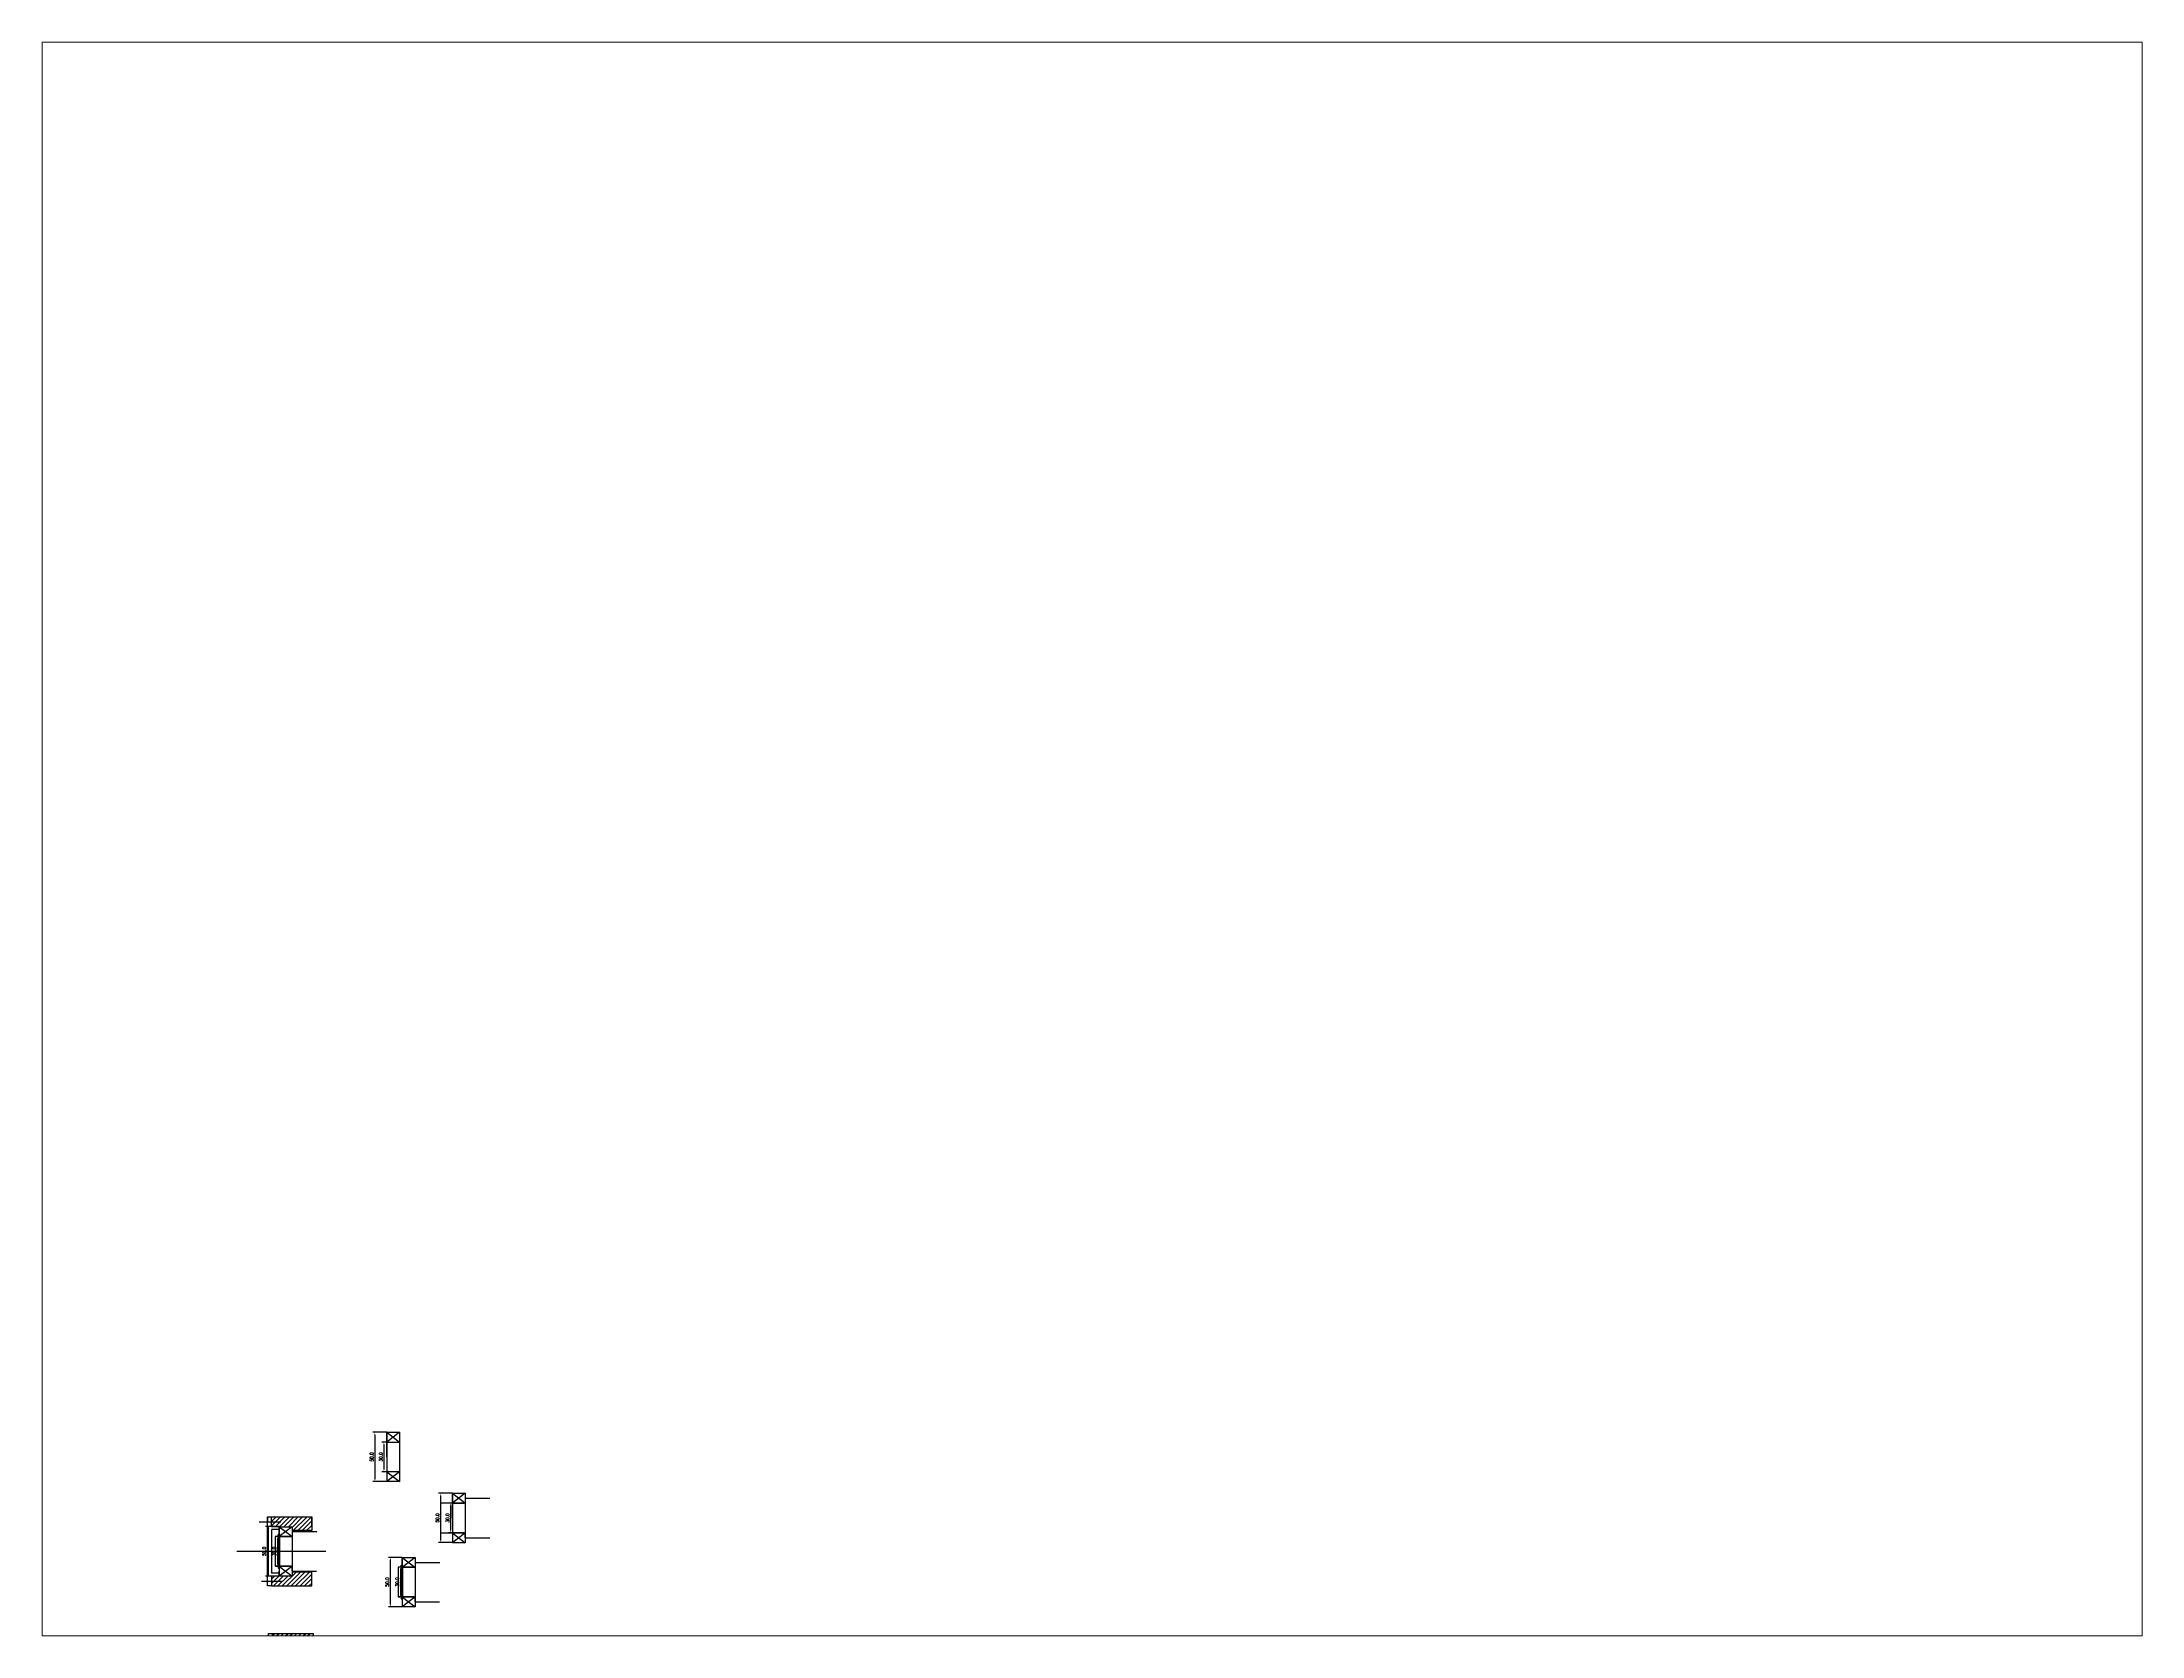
# Paper-space layout '布局1' of a CAD drawing. Header units: millimetres. Extents: x 26 to 231, y 20 to 176.
# The model-space entities are those that its viewports show. They can reach past a viewport. Long polylines and large blocks are cut down to what shows.
import ezdxf

# ---------------------------------------------------------------- set-up
doc = ezdxf.new("R2010")
doc.units = ezdxf.units.MM
doc.header["$LTSCALE"] = 15
doc.linetypes.add('CENTER', pattern=[2, 1.25, -0.25, 0.25, -0.25])
doc.layers.add('1轮廓实线层', color=7, linetype='Continuous', lineweight=30)
for name, color, linetype in [('2细线层', 4, 'Continuous'), ('3中心线层', 1, 'CENTER'), ('5剖面线层', 2, 'Continuous')]:
    doc.layers.add(name, color=color, linetype=linetype)
doc.styles.add('TH_GBDIM', font='romans.shx', dxfattribs={"width": 0.8, "bigfont": 'gbcbig.shx'})
doc.dimstyles.new('BS2024_1.0', dxfattribs={"dimtxt": 3.5, "dimasz": 2.5, "dimexe": 2, "dimexo": 0, "dimgap": 1.5, "dimtad": 1, "dimdec": 1, "dimzin": 0, "dimdsep": 46, "dimtxsty": 'TH_GBDIM', "dimcen": 2.5, "dimclrd": 130, "dimclre": 130, "dimclrt": 3, "dimadec": 0, "dimazin": 0, "dimtfac": 0.714286, "dimtdec": 1, "dimtmove": 0, "dimatfit": 3, "dimfxl": 1, "dimtzin": 0, "dimlwd": -1, "dimlwe": -1, "dimarcsym": 1})

# ---------------------------------------------------------------- blocks, each defined once
blk = doc.blocks.new('*D14')
at = {"layer": '1轮廓实线层', "color": 130, "transparency": 16777216}
for p, q in [((230, 55), (216, 55)), ((218, 52.5), (218, 7.5)), ((230, 5), (216, 5))]:
    blk.add_line(p, q, dxfattribs=at)
for points in [[(217.6, 52.5), (218.4, 52.5), (218, 55)], [(217.6, 7.5), (218.4, 7.5), (218, 5)]]:
    blk.add_solid(points, dxfattribs=at)
at = {"layer": 'Defpoints', "color": 0, "transparency": 16777216}
for p in [(230, 55), (218, 5), (230, 5)]:
    blk.add_point(p, dxfattribs=at)
at = {"layer": '1轮廓实线层', "color": 3, "transparency": 16777216, "insert": (214.8, 30), "char_height": 3.5, "attachment_point": 5, "rotation": 90, "style": 'TH_GBDIM'}
blk.add_mtext('50.0', dxfattribs=at)
blk = doc.blocks.new('*D15')
at = {"layer": '1轮廓实线层', "color": 130, "transparency": 16777216}
for p, q in [((230, 45), (225.2, 45)), ((227.2, 42.5), (227.2, 17.5)), ((230, 15), (225.2, 15))]:
    blk.add_line(p, q, dxfattribs=at)
for points in [[(226.8, 42.5), (227.6, 42.5), (227.2, 45)], [(226.8, 17.5), (227.6, 17.5), (227.2, 15)]]:
    blk.add_solid(points, dxfattribs=at)
at = {"layer": 'Defpoints', "color": 0, "transparency": 16777216}
for p in [(230, 45), (227.2, 15), (230, 15)]:
    blk.add_point(p, dxfattribs=at)
at = {"layer": '1轮廓实线层', "color": 3, "transparency": 16777216, "insert": (224, 30), "char_height": 3.5, "attachment_point": 5, "rotation": 90, "style": 'TH_GBDIM'}
blk.add_mtext('30.0', dxfattribs=at)
blk = doc.blocks.new('*D21')
at = {"layer": '1轮廓实线层', "color": 130, "transparency": 16777216}
for p, q in [((199.4, 56.1), (185.4, 56.1)), ((187.4, 53.6), (187.4, 8.6)), ((199.4, 6.1), (185.4, 6.1))]:
    blk.add_line(p, q, dxfattribs=at)
for points in [[(187, 53.6), (187.8, 53.6), (187.4, 56.1)], [(187, 8.6), (187.8, 8.6), (187.4, 6.1)]]:
    blk.add_solid(points, dxfattribs=at)
at = {"layer": 'Defpoints', "color": 0, "transparency": 16777216}
for p in [(199.4, 56.1), (187.4, 6.1), (199.4, 6.1)]:
    blk.add_point(p, dxfattribs=at)
at = {"layer": '1轮廓实线层', "color": 3, "transparency": 16777216, "insert": (184.2, 31.1), "char_height": 3.5, "attachment_point": 5, "rotation": 90, "style": 'TH_GBDIM'}
blk.add_mtext('50.0', dxfattribs=at)
blk = doc.blocks.new('*D22')
at = {"layer": '1轮廓实线层', "color": 130, "transparency": 16777216}
for p, q in [((200.4, 46.1), (195.6, 46.1)), ((197.6, 43.6), (197.6, 18.6)), ((200.4, 16.1), (195.6, 16.1))]:
    blk.add_line(p, q, dxfattribs=at)
for points in [[(197.2, 43.6), (198, 43.6), (197.6, 46.1)], [(197.2, 18.6), (198, 18.6), (197.6, 16.1)]]:
    blk.add_solid(points, dxfattribs=at)
at = {"layer": 'Defpoints', "color": 0, "transparency": 16777216}
for p in [(200.4, 46.1), (197.6, 16.1), (200.4, 16.1)]:
    blk.add_point(p, dxfattribs=at)
at = {"layer": '1轮廓实线层', "color": 3, "transparency": 16777216, "insert": (194.4, 31.1), "char_height": 3.5, "attachment_point": 5, "rotation": 90, "style": 'TH_GBDIM'}
blk.add_mtext('30.0', dxfattribs=at)
blk = doc.blocks.new('6006')
at = {"layer": '1轮廓实线层'}
for p, q in [((-13, 15), (-13, 40)), ((-13, 40), (-13, -10)), ((-13, 40), (0, 40)), ((-13, 40), (0, 30)), ((0, 40), (-13, 30)), ((-13, 30), (0, 30)), ((0, 40), (0, -10)), ((0, 30), (0, 0)), ((0, 0), (-13, 0)), ((-13, 0), (0, -10)), ((0, 0), (-13, -10)), ((0, -10), (-13, -10))]:
    blk.add_line(p, q, dxfattribs=at)
for base, p1, p2, picture, middle in [((-25, -10), (-13, 40), (-13, -10), '*D14', (-28.25, 15)), ((-15.8, 0), (-13, 30), (-13, 0), '*D15', (-19.05, 15))]:
    dim = blk.add_linear_dim(base=base, p1=p1, p2=p2, angle=90, dimstyle='BS2024_1.0', dxfattribs=at)
    dim.commit()
    dim.dimension.update_dxf_attribs({"geometry": picture, "text_midpoint": middle, "insert": (-243, -15)})
blk = doc.blocks.new('6060DYJ')
at = {"layer": '1轮廓实线层'}
for p, q in [((-13, 15), (-13, 40)), ((-13, 40), (-13, -10)), ((-13, 40), (0, 40)), ((-13, 40), (-0.33, 30.26)), ((0, 40), (-12.67, 30.26)), ((-12, 30), (-1, 30)), ((0, 40), (0, -10)), ((0, 30), (0, 0)), ((-13, 0), (-13, -1)), ((-1, 0), (-12, 0)), ((0, 0), (0, -1)), ((-0.33, -0.26), (-13, -10)), ((0, -10), (-13, -10)), ((-12.67, -0.26), (0, -10))]:
    blk.add_line(p, q, dxfattribs=at)
for centre, start, end in [((-12, 31), 180, 270), ((-1, 31), 270, 0), ((-12, -1), 90, 180), ((-1, -1), 0, 90)]:
    blk.add_arc(centre, 1, start, end, dxfattribs=at)
for base, p1, p2, picture, middle in [((-25, -10), (-13, 40), (-13, -10), '*D21', (-28.25, 15)), ((-14.8, 0), (-12, 30), (-12, 0), '*D22', (-18.05, 15))]:
    dim = blk.add_linear_dim(base=base, p1=p1, p2=p2, angle=90, dimstyle='BS2024_1.0', dxfattribs=at)
    dim.commit()
    dim.dimension.update_dxf_attribs({"geometry": picture, "text_midpoint": middle, "insert": (-212.42, -16.06)})

msp = doc.modelspace()

# ---------------------------------------------------------------- hatches: boundary and pattern name
at = {"layer": '5剖面线层'}
h = msp.add_hatch(dxfattribs=at)
h.set_pattern_fill('ANSI31', color=256)
h.paths.add_polyline_path([(134.8, 31.2), (93.8, 31.2), (93.8, 21.2), (101.8, 21.2), (114.8, 21.2), (114.8, 17.2), (134.8, 17.2)])
h.paths.add_polyline_path([(134.8, -24.8), (114.8, -24.8), (114.8, -28.8), (101.8, -28.8), (93.8, -28.8), (93.8, -38.8), (134.8, -38.8)])
h = msp.add_hatch(dxfattribs=at)
h.set_pattern_fill('ANSI31', color=256)
h.set_pattern_definition([(45, (-124.5903, 31.1877), (-2.245064, 2.245064), [])])
h.paths.add_polyline_path([(101.8, 13.2), (100.8, 13.2), (100.8, 11.2), (100.8, 10.4), (101.8, 10.4)])
h = msp.add_hatch(dxfattribs=at)
h.set_pattern_fill('JIS_WOOD', color=256)
h.set_pattern_definition([(45, (-124.59035, 31.1877), (-0.5, 0.5), [])])
h.paths.add_polyline_path([(101.8, 13.2), (100.8, 13.2), (100.8, 11.2), (100.8, 10.4), (101.8, 10.4)])
h.paths.add_polyline_path([(101.8, -18.1), (100.8, -18.1), (100.8, -18.8), (100.8, -20.8), (101.8, -20.8)])
h = msp.add_hatch(dxfattribs=at)
h.set_pattern_fill('ANSI31', color=256)
h.paths.add_polyline_path([(226.3, -17.9), (225.3, -17.9), (225.3, -19.9), (225.3, -20.7), (226.3, -20.7)])
h = msp.add_hatch(dxfattribs=at)
h.set_pattern_fill('JIS_WOOD', color=256)
h.paths.add_polyline_path([(226.3, -17.9), (225.3, -17.9), (225.3, -19.9), (225.3, -20.7), (226.3, -20.7)])
h.paths.add_polyline_path([(226.3, -49.2), (225.3, -49.2), (225.3, -49.9), (225.3, -51.9), (226.3, -51.9)])
h = msp.add_hatch(color=256, dxfattribs=at)
h.dxf.hatch_style = 1
h.paths.add_polyline_path([(96, -86.9), (95, -86.9), (95, -93.4), (96, -93.4)])
h.paths.add_polyline_path([(96, -100.4), (95, -100.4), (95, -106.9), (96, -106.9)])
h = msp.add_hatch(dxfattribs=at)
h.set_pattern_fill('ANSI31', color=256)
h.paths.add_polyline_path([(136, -86.9), (96, -86.9), (96, -93.6), (107.7, -93.6), (111, -93.6), (111, -93.9), (114, -96.9), (111, -99.9), (111, -100.2), (107.7, -100.2), (96, -100.2), (96, -106.9), (103, -106.9), (116, -106.9), (136, -106.9), (136, -96.9)])
h.paths.add_polyline_path([(111, -93.6), (107.7, -93.6), (108, -93.9), (111, -93.9)], flags=17)
h.paths.add_polyline_path([(111, -99.9), (108, -99.9), (107.7, -100.2), (111, -100.2)], flags=17)

# ---------------------------------------------------------------- linework, layer by layer
at = {"layer": '1轮廓实线层'}
for p, q in [((265.2, 45), (265.2, 15)), ((289.2, 45), (265.2, 45)), ((290.2, 50), (315.2, 50)), ((290.2, 45), (290.2, 46)), ((290.2, 46), (290.2, 14)), ((89.8, -38.8), (89.8, 31.2)), ((89.8, 31.2), (93.8, 31.2)), ((89.8, 31.2), (89.8, 26.2)), ((93.8, 21.2), (93.8, 31.2)), ((93.8, 31.2), (134.8, 31.2)), ((134.8, 21.2), (134.8, 31.2)), ((134.8, 31.2), (134.8, 17.2)), ((90.8, 20.2), (89.8, 21.2)), ((90.8, -27.8), (90.8, 20.2)), ((101.8, 21.2), (93.8, 21.2)), ((101.8, 18.2), (93.8, 18.2)), ((93.8, 18.2), (93.8, -25.8)), ((100.8, 11.2), (97.8, 11.2)), ((100.8, 11.2), (97.8, 11.2)), ((97.8, 11.2), (97.8, -18.8)), ((100.8, 11.2), (100.8, 13.2)), ((100.8, 13.2), (101.8, 13.2)), ((100.8, 11.2), (100.8, -18.8)), ((100.8, 11.2), (100.8, 10.4)), ((100.8, 10.4), (102.1, 10.4)), ((101.8, 21.2), (101.8, 16.2)), ((101.8, 21.2), (101.8, 18.2)), ((113.8, 11.2), (102.1, 11.2)), ((114.8, 11.2), (102.1, 11.2)), ((102.1, 11.2), (102.1, -18.8)), ((134.8, 17.2), (114.8, 17.2)), ((114.8, 16.2), (139.8, 16.2)), ((114.8, 16.2), (114.8, -19.8)), ((114.8, 11.2), (114.8, 12.2)), ((265.2, 15), (289.2, 15)), ((290.2, 10), (290.2, 14)), ((290.2, 10), (315, 10)), ((97.8, -18.8), (100.8, -18.8)), ((100.8, -18.8), (100.8, -18.1)), ((100.8, -18.1), (102.1, -18.1)), ((100.8, -18.8), (100.8, -20.8)), ((100.8, -20.8), (101.8, -20.8)), ((102.1, -18.8), (113.8, -18.8)), ((114.8, -23.7), (114.8, -19.8)), ((225.3, -19.9), (222.3, -19.9)), ((222.3, -19.9), (222.3, -49.9)), ((225.3, -19.9), (222.3, -19.9)), ((225.3, -19.9), (225.3, -17.9)), ((225.3, -17.9), (226.3, -17.9)), ((225.3, -19.9), (225.3, -49.9)), ((225.3, -19.9), (225.3, -20.7)), ((225.3, -20.7), (226.6, -20.7)), ((238.3, -19.9), (226.6, -19.9)), ((239.3, -19.9), (226.6, -19.9)), ((226.6, -19.9), (226.6, -49.9)), ((239.3, -14.9), (264.3, -14.9)), ((239.3, -14.9), (239.3, -50.9)), ((239.3, -19.9), (239.3, -18.9)), ((90.8, -27.8), (89.8, -28.8)), ((89.8, -38.8), (89.8, -33.8)), ((93.8, -38.8), (89.8, -38.8)), ((101.8, -25.8), (93.8, -25.8)), ((101.8, -28.8), (93.8, -28.8)), ((93.8, -28.8), (93.8, -38.8)), ((93.8, -38.8), (134.8, -38.8)), ((101.8, -28.8), (101.8, -23.8)), ((101.8, -28.8), (101.8, -25.8)), ((114.8, -23.7), (139.5, -23.7)), ((134.8, -24.8), (114.8, -24.8)), ((134.8, -38.8), (134.8, -24.8)), ((222.3, -49.9), (225.3, -49.9)), ((225.3, -49.9), (225.3, -49.2)), ((225.3, -49.2), (226.6, -49.2)), ((225.3, -49.9), (225.3, -51.9)), ((225.3, -51.9), (226.3, -51.9)), ((226.6, -49.9), (238.3, -49.9)), ((239.3, -54.9), (239.3, -50.9)), ((239.3, -54.9), (264.1, -54.9)), ((86, -93.4), (86, -90.4)), ((86, -90.4), (91, -90.4)), ((86, -103.4), (86, -93.4)), ((91, -96.9), (91, -86.9)), ((91, -86.9), (95, -86.9)), ((91, -93.9), (91, -93.4)), ((91, -93.4), (96, -93.4)), ((91, -96.9), (91, -93.9)), ((96, -93.9), (91, -93.9)), ((91, -96.9), (91, -106.9)), ((91, -96.9), (91, -99.9)), ((91, -99.9), (96, -99.9)), ((91, -99.9), (91, -100.4)), ((96, -93.9), (93, -93.9)), ((93, -93.9), (93, -99.9)), ((95, -93.9), (95, -86.9)), ((95, -86.9), (136, -86.9)), ((95, -86.9), (96, -86.9)), ((95, -106.9), (95, -99.9)), ((96, -86.9), (96, -93.9)), ((107.7, -93.6), (96, -93.6)), ((96, -99.9), (96, -106.9)), ((107.7, -93.6), (108, -93.9)), ((107.7, -93.6), (107.7, -100.2)), ((111, -93.9), (107.7, -93.9)), ((108, -93.9), (107.7, -93.9)), ((107.7, -99.9), (111, -99.9)), ((108, -99.9), (107.7, -99.9)), ((107.7, -100.2), (108, -99.9)), ((111, -93.9), (108, -93.9)), ((108, -93.9), (108, -99.9)), ((111, -93.9), (111, -93.6)), ((114, -96.9), (111, -93.9)), ((111, -93.9), (111, -99.9)), ((114, -96.9), (111, -99.9)), ((111, -99.9), (111, -100.2)), ((136, -86.9), (136, -96.9)), ((136, -106.9), (136, -96.9)), ((136, -96.9), (136, -106.9))]:
    msp.add_line(p, q, dxfattribs=at)
for centre, start, end in [((289.2, 46), 270, 0), ((113.8, 12.2), 269.6956, 5.917), ((289.2, 14), 0, 90), ((113.8, -19.8), 0, 90), ((238.4, -18.9), 269.6956, 5.917), ((238.3, -50.9), 0, 90)]:
    msp.add_arc(centre, 1, start, end, dxfattribs=at)
at = {"layer": '2细线层'}
for p, q in [((96, -93.9), (107.7, -93.9)), ((96, -99.9), (107.7, -99.9)), ((107.7, -93.6), (111, -93.6))]:
    msp.add_line(p, q, dxfattribs=at)
at = {"layer": '3中心线层'}
for p, q in [((81.3, 26.2), (103.3, 26.2)), ((149.1, -3.8), (58.7, -3.8)), ((83.9, -33.8), (104.1, -33.8)), ((117.2, -96.9), (79.2, -96.9))]:
    msp.add_line(p, q, dxfattribs=at)

# ---------------------------------------------------------------- block references
at = {"layer": '1轮廓实线层'}
for name, p in [('6006', (223.6, 76.8)), ('6060DYJ', (290.2, 15)), ('6060DYJ', (114.8, -18.8)), ('6060DYJ', (239.3, -49.9))]:
    msp.add_blockref(name, p, dxfattribs=at)

psp = doc.layouts.new('布局1')

# ---------------------------------------------------------------- viewports
at = {"layer": '0'}
psp.add_viewport(center=(128.5, 97.5), size=(205.6, 156), view_center_point=(925, 717.5), view_height=1613.9009, dxfattribs=at)

doc.saveas('drawing.dxf')
